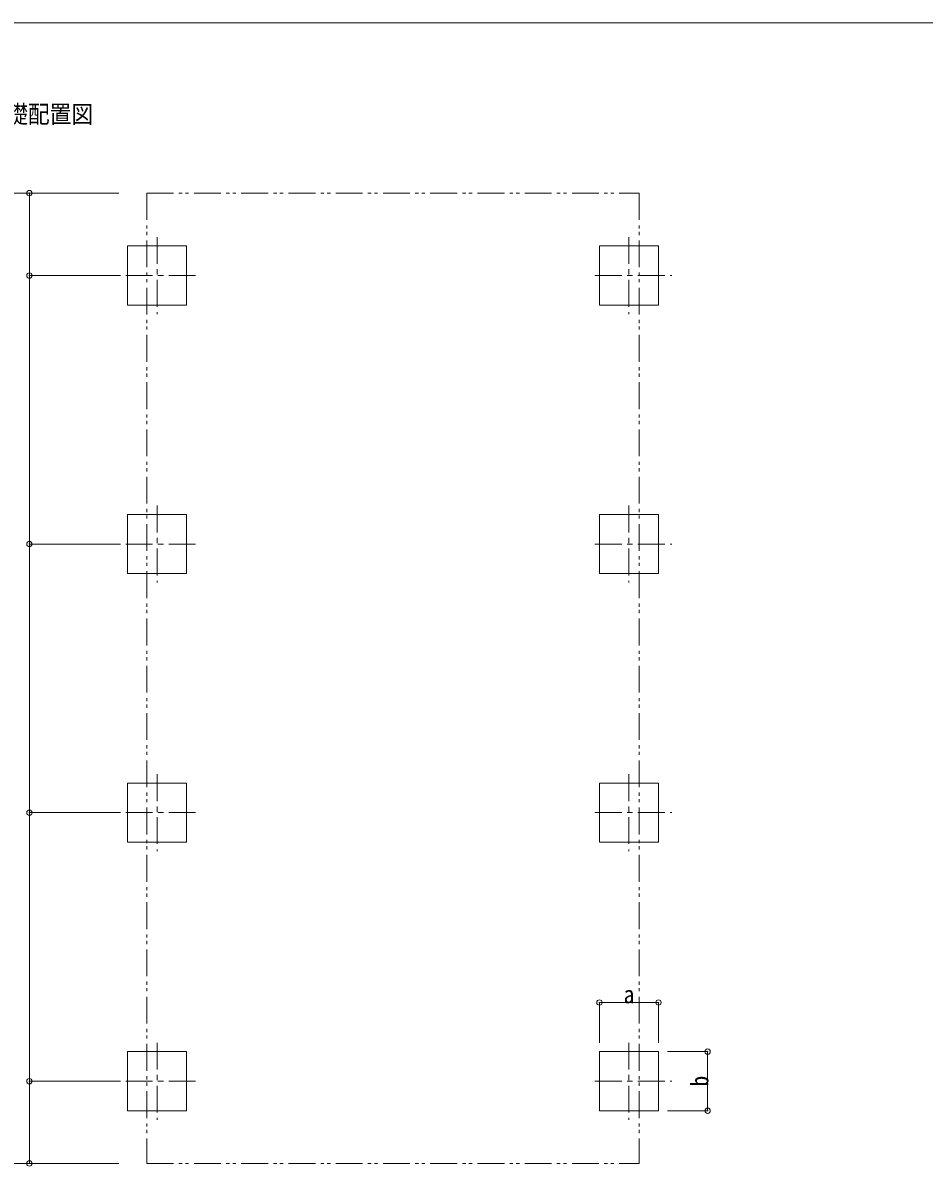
# Model space of a CAD drawing. Units: millimetres at full size, sheet at 1:60; details may follow other scales. Extents: x -16864 to 16864, y -11640 to 11640.
# Drawn here: x -5396 to 4676, y -1131 to 11640 of the extents above; entities that cross this region are included whole.
import ezdxf
from ezdxf.enums import TextEntityAlignment as Align

# ---------------------------------------------------------------- set-up
doc = ezdxf.new("R2010")
doc.units = ezdxf.units.MM
doc.header["$LTSCALE"] = 60
doc.header["$PDMODE"] = 32
doc.header["$PDSIZE"] = 60
doc.linetypes.add('CHAIN1', pattern=[8, 5, -1, 1, -1])
doc.linetypes.add('DOUBLE_CHAIN1', pattern=[8.8, 5, -1, 0.6, -0.6, 0.6, -1])
doc.layers.add('1-7', color=7, linetype='Continuous')
for name, color, linetype, lineweight in [('1-8', 6, 'Continuous', 9), ('1-A', 4, 'CHAIN1', 9), ('F-0', 7, 'Continuous', 9)]:
    doc.layers.add(name, color=color, linetype=linetype, lineweight=lineweight)
doc.styles.add('ＭＳ ゴシック', font='')
doc.styles.get('ＭＳ ゴシック').set_extended_font_data('MS Gothic')

msp = doc.modelspace()

# ---------------------------------------------------------------- linework, layer by layer
at = {"layer": '1-8'}
for p, q in [((-4324.56, 9737.94), (-6622.56, 9737.94)), ((-4324.56, 8817.54), (-5322.56, 8817.54)), ((-4324.56, 5817.54), (-5322.56, 5817.54)), ((-4324.56, 2817.54), (-5322.56, 2817.54)), ((1047.44, 696.73), (1047.44, 246.73)), ((1047.44, 696.73), (1707.44, 696.73)), ((1707.44, 696.73), (1707.44, 246.73)), ((2256.44, 147.73), (1806.44, 147.73)), ((2256.44, 147.73), (2256.44, -512.32)), ((-4324.56, -182.46), (-5322.56, -182.46)), ((2256.44, -512.32), (1806.44, -512.32)), ((-4324.56, -1100.98), (-6622.56, -1100.98))]:
    msp.add_line(p, q, dxfattribs=at)
msp.add_lwpolyline([(-5322.56, 9737.94), (-5322.56, 8817.54), (-5322.56, 5817.54), (-5322.56, 2817.54), (-5322.56, -182.46), (-5322.56, -1100.98)], dxfattribs=at)
for p in [(-5322.56, 9737.94), (-5322.56, 8817.54), (-5322.56, 5817.54), (-5322.56, 2817.54), (1047.44, 696.73), (1707.44, 696.73), (2256.44, 147.73), (-5322.56, -182.46), (2256.44, -512.32), (-5322.56, -1100.98)]:
    msp.add_point(p, dxfattribs=at)
at = {"layer": '1-A', "color": 7, "linetype": 'DOUBLE_CHAIN1'}
for p, q in [((-4011.06, 9737.94), (-4011.06, -1100.86)), ((-4011.06, 9737.94), (1492.94, 9737.94)), ((1492.94, 9737.94), (1492.94, -1100.86)), ((-4011.06, -1100.86), (1492.94, -1100.86))]:
    msp.add_line(p, q, dxfattribs=at)
at = {"layer": '1-A'}
for p, q in [((-3895.56, 9247.73), (-3895.56, 8387.68)), ((1377.44, 9247.73), (1377.44, 8387.68)), ((-3465.56, 8817.68), (-4325.56, 8817.68)), ((997.44, 8817.68), (1857.44, 8817.68)), ((-3895.56, 6247.73), (-3895.56, 5387.68)), ((1377.44, 6247.73), (1377.44, 5387.68)), ((-3465.56, 5817.68), (-4325.56, 5817.68)), ((997.44, 5817.68), (1857.44, 5817.68)), ((-3895.56, 3247.72), (-3895.56, 2387.68)), ((1377.44, 3247.72), (1377.44, 2387.68)), ((-3465.56, 2817.68), (-4325.56, 2817.68)), ((997.44, 2817.68), (1857.44, 2817.68)), ((-3895.56, 247.73), (-3895.56, -612.32)), ((1377.44, 247.73), (1377.44, -612.32)), ((-3465.56, -182.32), (-4325.56, -182.32)), ((997.44, -182.32), (1857.44, -182.32))]:
    msp.add_line(p, q, dxfattribs=at)
at = {"layer": '1-A', "linetype": 'Continuous'}
for points in [[(-3565.56, 8487.68), (-3565.56, 9147.73), (-4225.56, 9147.73), (-4225.56, 8487.68)], [(1047.44, 8487.68), (1047.44, 9147.73), (1707.44, 9147.73), (1707.44, 8487.68)], [(-3565.56, 5487.68), (-3565.56, 6147.73), (-4225.56, 6147.73), (-4225.56, 5487.68)], [(1047.44, 5487.68), (1047.44, 6147.73), (1707.44, 6147.73), (1707.44, 5487.68)], [(-3565.56, 2487.68), (-3565.56, 3147.72), (-4225.56, 3147.72), (-4225.56, 2487.68)], [(1047.44, 2487.68), (1047.44, 3147.72), (1707.44, 3147.72), (1707.44, 2487.68)], [(-3565.56, -512.32), (-3565.56, 147.73), (-4225.56, 147.73), (-4225.56, -512.32)], [(1047.44, -512.32), (1047.44, 147.73), (1707.44, 147.73), (1707.44, -512.32)]]:
    msp.add_lwpolyline(points, close=True, dxfattribs=at)
at = {"layer": 'F-0', "color": 5, "lineweight": 5}
msp.add_line((-16864.12, 11640), (16015.88, 11640), dxfattribs=at)

# ---------------------------------------------------------------- texts
at = {"layer": '1-7', "style": 'ＭＳ ゴシック', "width": 0.9}
msp.add_text('■基礎配置図', height=197.9, dxfattribs=at).set_placement((-6068.04, 10461.81), align=Align.BOTTOM_LEFT)
at = {"layer": '1-8', "color": 7, "style": 'ＭＳ ゴシック', "width": 0.9}
msp.add_text('a', height=197.9, dxfattribs=at).set_placement((1317.44, 629.23), align=Align.BOTTOM_LEFT)
msp.add_text('b', height=197.9, rotation=90, dxfattribs=at).set_placement((2323.94, -242.3), align=Align.BOTTOM_LEFT)

doc.saveas('drawing.dxf')
